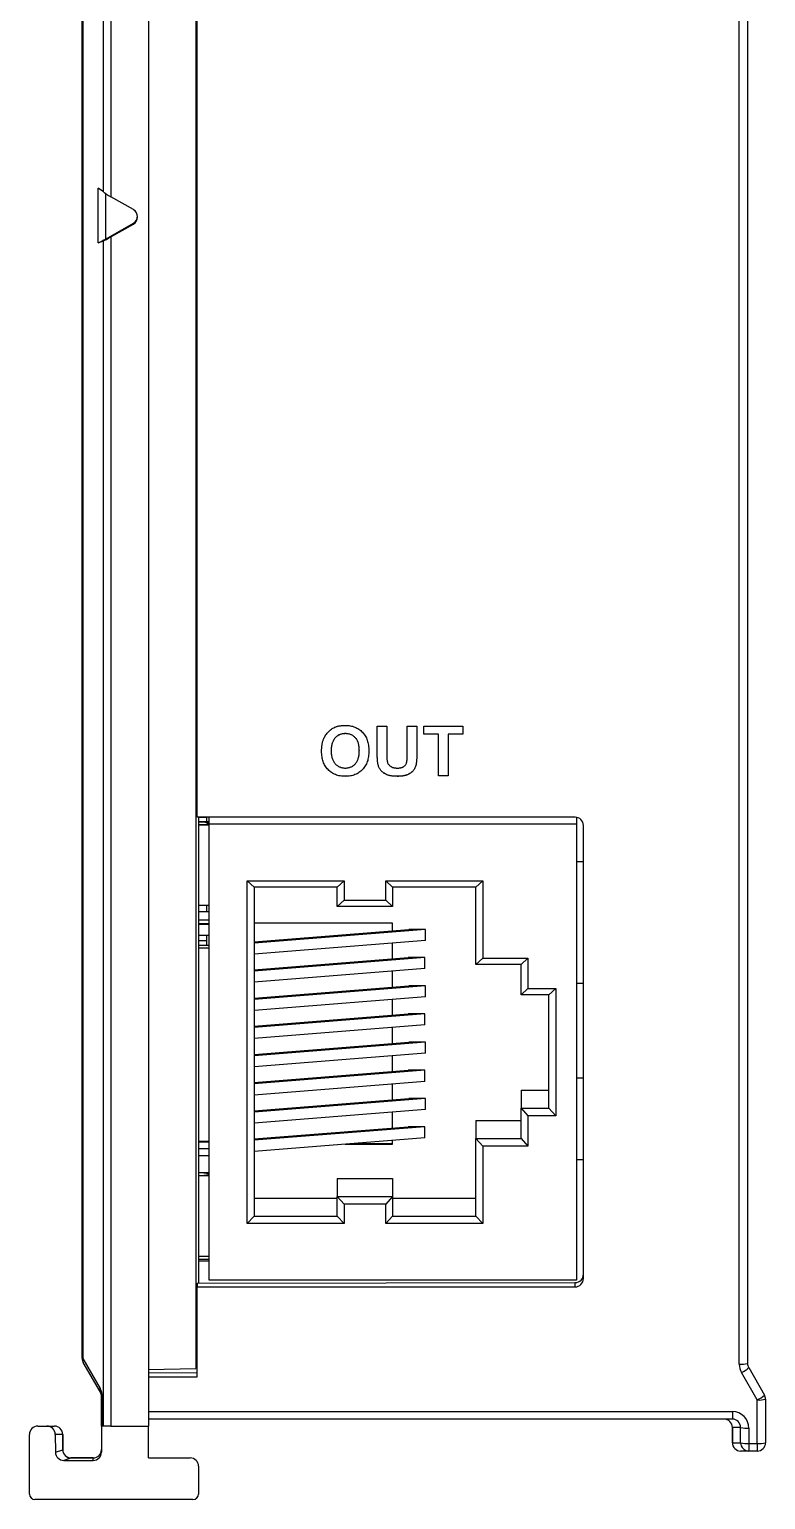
# Model space of a CAD drawing. Header units: millimetres. Extents: x 195 to 221, y 165 to 271.
# Drawn here: x 194.7 to 221.2, y 164.8 to 217.8 of the extents above; entities that cross this region are included whole.
import ezdxf

# ---------------------------------------------------------------- set-up
doc = ezdxf.new("R2010")
doc.units = ezdxf.units.MM

msp = doc.modelspace()

# ---------------------------------------------------------------- linework, layer by layer
at = {"color": 7, "linetype": 'Continuous', "lineweight": 25}
for p, q in [((196.589, 169.912), (196.589, 235.633)), ((196.617, 235.622), (196.617, 169.901)), ((197.358, 211.958), (197.358, 235.483)), ((197.63, 235.468), (197.63, 211.786)), ((198.989, 235.468), (198.989, 167.469)), ((200.739, 189.421), (200.739, 234.279)), ((220.289, 169.699), (220.289, 234.279)), ((220.589, 234.305), (220.589, 169.725)), ((200.689, 233.764), (200.689, 169.546)), ((197.358, 211.958), (197.175, 212.098)), ((197.175, 210.126), (197.175, 212.098)), ((198.439, 211.321), (197.63, 211.786)), ((197.436, 210.261), (198.439, 210.835)), ((197.63, 210.338), (198.439, 210.803)), ((198.439, 210.803), (198.439, 210.835)), ((197.175, 210.126), (197.358, 210.197)), ((197.358, 167.469), (197.358, 210.197)), ((197.63, 210.338), (197.63, 167.469)), ((206.081, 192.431), (206.081, 192.431)), ((207.232, 192.706), (207.578, 192.706)), ((207.232, 191.755), (207.232, 192.706)), ((207.578, 192.706), (207.578, 191.734)), ((208.315, 192.706), (208.661, 192.706)), ((208.315, 191.713), (208.315, 192.706)), ((208.661, 192.706), (208.661, 191.769)), ((208.914, 192.706), (210.32, 192.706)), ((208.914, 192.408), (208.914, 192.706)), ((209.445, 192.408), (208.914, 192.408)), ((209.445, 192.408), (208.914, 192.408)), ((209.445, 190.915), (209.445, 192.408)), ((209.445, 192.408), (209.445, 192.408)), ((210.32, 192.408), (209.79, 192.408)), ((209.79, 192.408), (209.79, 190.915)), ((210.32, 192.408), (209.79, 192.408)), ((209.79, 192.408), (209.79, 192.408)), ((210.32, 192.706), (210.32, 192.408)), ((205.572, 191.813), (205.572, 191.812)), ((206.586, 191.818), (206.586, 191.817)), ((206.082, 190.893), (206.082, 190.892)), ((207.267, 191.303), (207.267, 191.302)), ((207.968, 190.893), (207.968, 190.892)), ((209.79, 190.916), (209.445, 190.916)), ((209.79, 190.915), (209.445, 190.915)), ((214.369, 189.421), (200.739, 189.421)), ((200.789, 189.421), (200.789, 172.623)), ((200.789, 189.419), (201.089, 189.419)), ((200.789, 189.264), (201.169, 189.264)), ((201.169, 189.419), (201.089, 189.419)), ((201.089, 189.264), (201.089, 189.419)), ((201.169, 189.166), (201.169, 189.421)), ((214.419, 189.417), (214.419, 189.166)), ((201.169, 189.137), (200.789, 189.137)), ((214.419, 189.166), (201.169, 189.166)), ((201.169, 172.732), (201.169, 189.166)), ((214.419, 189.166), (214.419, 172.732)), ((214.669, 172.784), (214.669, 189.122)), ((214.419, 187.819), (214.669, 187.819)), ((202.539, 187.129), (206.039, 187.129)), ((202.539, 174.769), (202.539, 187.129)), ((202.539, 187.129), (202.789, 186.902)), ((206.039, 187.129), (205.789, 186.902)), ((206.039, 187.129), (206.039, 186.427)), ((207.539, 187.129), (211.039, 187.129)), ((207.539, 186.427), (207.539, 187.129)), ((207.539, 187.129), (207.789, 186.902)), ((211.039, 187.129), (210.789, 186.902)), ((211.039, 187.129), (211.039, 184.335)), ((205.789, 186.902), (202.789, 186.902)), ((202.789, 186.902), (202.789, 175.04)), ((205.789, 186.2), (205.789, 186.902)), ((210.789, 186.902), (207.789, 186.902)), ((207.789, 186.902), (207.789, 186.2)), ((210.789, 184.108), (210.789, 186.902)), ((200.789, 186.248), (201.169, 186.248)), ((201.089, 186.019), (201.089, 186.248)), ((206.039, 186.427), (205.789, 186.2)), ((207.789, 186.2), (205.789, 186.2)), ((206.039, 186.427), (207.539, 186.427)), ((207.539, 186.427), (207.789, 186.2)), ((200.789, 186.019), (201.089, 186.019)), ((200.789, 185.719), (201.169, 185.719)), ((200.789, 185.59), (201.169, 185.59)), ((201.169, 185.554), (200.789, 185.554)), ((201.089, 186.019), (201.169, 186.019)), ((207.789, 185.603), (202.789, 185.603)), ((207.789, 185.327), (207.789, 185.603)), ((201.169, 185.156), (200.789, 185.156)), ((201.089, 184.792), (201.089, 185.156)), ((208.979, 185.374), (202.789, 184.882)), ((202.789, 184.93), (208.377, 185.374)), ((208.979, 184.975), (202.789, 184.484)), ((208.979, 185.374), (208.377, 185.374)), ((208.979, 184.975), (208.979, 185.374)), ((200.789, 184.969), (201.089, 184.969)), ((201.169, 184.792), (200.789, 184.792)), ((201.169, 184.703), (200.789, 184.703)), ((207.789, 184.313), (207.789, 184.881)), ((208.952, 184.358), (202.789, 183.866)), ((202.789, 183.914), (208.351, 184.358)), ((208.952, 183.96), (202.789, 183.468)), ((208.952, 184.358), (208.351, 184.358)), ((208.952, 183.96), (208.952, 184.358)), ((211.039, 184.335), (210.789, 184.108)), ((212.419, 184.108), (210.789, 184.108)), ((211.039, 184.335), (212.669, 184.335)), ((212.419, 184.108), (212.669, 184.335)), ((212.419, 183.013), (212.419, 184.108)), ((212.669, 184.335), (212.669, 183.24)), ((207.789, 183.295), (207.789, 183.867)), ((214.669, 183.419), (214.419, 183.419)), ((208.979, 183.342), (202.789, 182.851)), ((202.789, 182.898), (208.377, 183.342)), ((208.979, 182.944), (202.789, 182.452)), ((208.979, 183.342), (208.377, 183.342)), ((208.979, 182.944), (208.979, 183.342)), ((212.419, 183.013), (212.669, 183.24)), ((213.419, 183.013), (212.419, 183.013)), ((212.669, 183.24), (213.669, 183.24)), ((213.419, 183.013), (213.669, 183.24)), ((213.419, 178.929), (213.419, 183.013)), ((213.669, 183.24), (213.669, 178.658)), ((208.952, 182.326), (202.789, 181.835)), ((202.789, 181.883), (208.351, 182.326)), ((207.789, 182.281), (207.789, 182.849)), ((208.952, 182.326), (208.351, 182.326)), ((208.952, 181.928), (208.952, 182.326)), ((208.952, 181.928), (202.789, 181.436)), ((207.789, 181.264), (207.789, 181.835)), ((208.979, 181.31), (202.789, 180.819)), ((202.789, 180.867), (208.377, 181.31)), ((208.979, 181.31), (208.377, 181.31)), ((208.979, 180.912), (208.979, 181.31)), ((208.979, 180.912), (202.789, 180.42)), ((207.789, 180.249), (207.789, 180.817)), ((202.789, 179.851), (208.351, 180.294)), ((208.952, 180.294), (202.789, 179.803)), ((208.952, 180.294), (208.351, 180.294)), ((208.952, 179.896), (208.952, 180.294)), ((208.952, 179.896), (202.789, 179.404)), ((207.789, 179.232), (207.789, 179.803)), ((214.419, 180.019), (214.669, 180.019)), ((208.979, 179.278), (202.789, 178.787)), ((202.789, 178.835), (208.377, 179.278)), ((208.979, 179.278), (208.377, 179.278)), ((208.979, 178.88), (208.979, 179.278)), ((212.419, 179.577), (213.419, 179.577)), ((212.419, 179.577), (212.419, 178.929)), ((208.979, 178.88), (202.789, 178.388)), ((207.789, 178.218), (207.789, 178.785)), ((212.419, 178.929), (213.419, 178.929)), ((212.419, 178.929), (212.669, 178.658)), ((212.419, 177.834), (212.419, 178.929)), ((212.669, 178.658), (212.669, 177.562)), ((213.669, 178.658), (212.669, 178.658)), ((213.419, 178.929), (213.669, 178.658)), ((202.789, 177.819), (208.351, 178.262)), ((208.952, 178.262), (202.789, 177.771)), ((208.952, 178.262), (208.351, 178.262)), ((208.952, 177.864), (208.952, 178.262)), ((210.789, 178.482), (212.419, 178.482)), ((210.789, 178.482), (210.789, 177.834)), ((201.169, 177.731), (200.789, 177.731)), ((200.799, 177.691), (200.789, 177.691)), ((200.799, 177.731), (200.799, 177.691)), ((200.799, 177.719), (201.169, 177.719)), ((208.952, 177.864), (202.789, 177.373)), ((206.079, 177.635), (207.789, 177.635)), ((206.303, 177.653), (207.789, 177.653)), ((207.789, 177.635), (207.789, 177.771)), ((210.789, 177.834), (212.419, 177.834)), ((210.789, 177.834), (211.039, 177.562)), ((210.789, 175.04), (210.789, 177.834)), ((211.039, 177.562), (211.039, 174.769)), ((212.669, 177.562), (211.039, 177.562)), ((212.419, 177.834), (212.669, 177.562)), ((200.789, 177.476), (201.169, 177.476)), ((201.169, 177.208), (200.789, 177.208)), ((214.669, 177.069), (214.419, 177.069)), ((200.789, 176.614), (201.169, 176.614)), ((201.169, 176.487), (200.789, 176.487)), ((205.789, 176.39), (207.789, 176.39)), ((205.789, 176.39), (205.789, 175.742)), ((207.789, 176.39), (207.789, 175.742)), ((202.789, 175.688), (205.789, 175.688)), ((205.789, 175.742), (207.789, 175.742)), ((206.039, 175.471), (205.789, 175.742)), ((205.789, 175.04), (205.789, 175.742)), ((206.039, 175.471), (206.039, 174.769)), ((207.539, 175.471), (206.039, 175.471)), ((207.789, 175.742), (207.539, 175.471)), ((207.539, 174.769), (207.539, 175.471)), ((207.789, 175.742), (207.789, 175.04)), ((207.789, 175.688), (210.789, 175.688)), ((202.539, 174.769), (202.789, 175.04)), ((202.789, 175.04), (205.789, 175.04)), ((206.039, 174.769), (205.789, 175.04)), ((207.789, 175.04), (207.539, 174.769)), ((207.789, 175.04), (210.789, 175.04)), ((210.789, 175.04), (211.039, 174.769)), ((206.039, 174.769), (202.539, 174.769)), ((211.039, 174.769), (207.539, 174.769)), ((200.789, 173.599), (201.169, 173.599)), ((200.789, 173.487), (201.169, 173.487)), ((201.169, 173.411), (200.789, 173.411)), ((200.739, 172.623), (214.369, 172.643)), ((200.739, 172.623), (200.739, 172.485)), ((200.739, 169.247), (200.739, 172.485)), ((200.739, 172.485), (214.369, 172.485)), ((214.419, 172.732), (201.169, 172.732)), ((214.369, 172.485), (214.369, 172.643)), ((196.617, 169.901), (197.237, 168.827)), ((197.249, 168.688), (196.629, 169.762)), ((200.739, 169.919), (200.689, 169.919)), ((198.989, 169.514), (200.689, 169.546)), ((200.739, 169.384), (198.989, 169.381)), ((198.989, 169.247), (200.739, 169.247)), ((220.939, 168.412), (220.369, 169.399)), ((220.629, 169.575), (221.199, 168.588)), ((197.289, 167.469), (197.289, 168.538)), ((197.317, 168.527), (197.317, 167.469)), ((220.939, 166.843), (220.939, 168.412)), ((221.239, 168.438), (221.239, 166.869)), ((198.989, 167.993), (220.039, 167.993)), ((220.039, 167.719), (198.989, 167.719)), ((220.039, 167.993), (220.039, 167.719)), ((194.689, 165.019), (194.689, 167.169)), ((194.989, 167.469), (195.322, 167.469)), ((195.322, 167.469), (195.589, 167.469)), ((195.889, 167.169), (195.624, 167.169)), ((195.624, 167.169), (195.627, 166.531)), ((195.889, 166.618), (195.889, 167.169)), ((195.889, 167.169), (195.889, 167.169)), ((195.889, 167.169), (195.889, 166.619)), ((197.317, 167.469), (197.289, 167.469)), ((197.289, 167.469), (197.289, 166.531)), ((197.358, 167.469), (197.317, 167.469)), ((197.63, 167.469), (197.358, 167.469)), ((197.63, 167.469), (198.989, 167.469)), ((198.989, 166.319), (198.989, 167.469)), ((220.04, 167.419), (220.039, 167.419)), ((220.039, 166.869), (220.039, 167.419)), ((220.337, 167.419), (220.04, 167.419)), ((220.04, 167.419), (220.04, 166.869)), ((220.339, 167.419), (220.337, 167.419)), ((220.337, 166.869), (220.337, 167.419)), ((220.339, 166.869), (220.339, 167.419)), ((220.639, 167.393), (220.639, 166.843)), ((195.627, 166.531), (195.889, 166.618)), ((195.889, 166.619), (195.889, 166.619)), ((220.04, 166.869), (220.039, 166.869)), ((220.04, 166.869), (220.337, 166.869)), ((220.339, 166.869), (220.337, 166.869)), ((220.636, 166.569), (220.339, 166.569)), ((220.636, 166.569), (220.639, 166.569)), ((220.639, 166.843), (220.939, 166.843)), ((220.639, 166.843), (220.639, 166.569)), ((220.939, 166.569), (220.639, 166.569)), ((220.939, 166.843), (220.939, 166.569)), ((196.188, 166.318), (195.928, 166.232)), ((195.928, 166.232), (196.989, 166.232)), ((196.989, 166.319), (196.189, 166.319)), ((196.189, 166.319), (196.189, 166.319)), ((196.189, 166.319), (196.989, 166.319)), ((196.989, 166.232), (196.989, 166.319)), ((196.989, 166.319), (196.989, 166.319)), ((198.989, 166.319), (200.489, 166.319)), ((200.789, 166.019), (200.789, 165.019)), ((200.589, 164.819), (194.889, 164.819))]:
    msp.add_line(p, q, dxfattribs=at)
at = {"color": 8, "linetype": 'Continuous', "lineweight": 25}
for p, q in [((200.739, 216.76), (200.689, 216.76)), ((197.436, 211.904), (197.436, 210.261)), ((200.689, 171.744), (200.739, 171.744))]:
    msp.add_line(p, q, dxfattribs=at)
at = {"color": 7, "linetype": 'Continuous', "lineweight": 25}
for centre, radius, start, end in [((198.291, 211.062), 0.298, 299.8273, 60.1727), ((200.845, 188.049), 1.195, 74.2832, 92.693), ((214.369, 189.121), 0.299, 0.1094, 90.1093), ((200.881, 190.04), 0.888, 264.0769, 288.9468), ((200.845, 175.4), 1.196, 74.2843, 92.6913), ((200.881, 177.391), 0.888, 264.0775, 288.9468), ((214.369, 172.785), 0.299, 269.8917, 359.8904), ((196.616, 169.939), 0.0383, 225.3002, 271.7794), ((196.889, 169.912), 0.3, 180, 210), ((196.784, 169.845), 0.176, 161.5995, 208.3418), ((220.363, 170.579), 0.883, 265.1679, 284.7946), ((220.889, 169.699), 0.6, 180, 210), ((220.889, 169.725), 0.3, 180, 210), ((219.905, 170.363), 1.07, 295.7063, 312.5674), ((197.403, 168.772), 0.176, 161.6, 208.3413), ((196.717, 168.527), 0.6, 0, 30), ((196.989, 168.538), 0.3, 0, 30), ((220.475, 169.377), 1.071, 295.7065, 312.5672), ((220.939, 168.438), 0.3, 360, 30), ((197.316, 168.566), 0.0383, 225.2999, 271.781), ((221.013, 169.292), 0.883, 265.166, 284.7951), ((219.739, 167.419), 0.3, 0, 90), ((219.741, 167.42), 0.299, 359.8585, 89.8569), ((220.039, 167.393), 0.6, 0, 90), ((220.039, 167.419), 0.3, 0, 90), ((220.038, 167.42), 0.299, 359.8584, 89.857), ((194.989, 167.169), 0.3, 90, 180), ((195.589, 167.169), 0.3, 359.9649, 89.9641), ((195.589, 167.169), 0.3, 0, 90), ((220.564, 168.273), 0.883, 255.2031, 274.8343), ((196.189, 166.619), 0.3, 180.0231, 269.9665), ((196.189, 166.619), 0.3, 179.9987, 269.9997), ((196.189, 166.619), 0.3, 180, 270), ((196.189, 166.619), 0.3, 180.0244, 269.9117), ((196.989, 166.619), 0.3, 269.9968, 359.9958), ((196.989, 166.619), 0.3, 270, 0), ((220.339, 166.869), 0.3, 180, 270), ((220.34, 166.868), 0.299, 179.8575, 269.8571), ((220.637, 166.868), 0.299, 179.8575, 269.8572), ((220.564, 167.723), 0.883, 255.2054, 274.832), ((220.639, 166.869), 0.3, 180, 270), ((221.013, 167.723), 0.883, 265.1679, 284.7947), ((220.939, 166.869), 0.3, 270, 360), ((200.489, 166.019), 0.3, 0, 90), ((194.889, 165.019), 0.2, 180, 270), ((200.589, 165.019), 0.2, 270, 0)]:
    msp.add_arc(centre, radius, start, end, dxfattribs=at)
for centre, major_axis, ratio, start_param, end_param in [((197.63, 211.812), (0.3, -0.173), 0.065398, 3.615736, 4.7502), ((198.289, 211.094), (0.283, -0.1), 0.99513, 5.57254, 6.619738), ((197.447, 210.293), (0.3, 0.173), 0.065398, 3.540114, 4.639671), ((197.63, 210.364), (0.3, 0.173), 0.065398, 3.540114, 4.674578), ((214.369, 172.942), (0.295, 0.057), 0.995902, 4.522609, 6.093405), ((195.323, 167.169), (0.24, -0.181), 0.995464, 0.647407, 2.218203), ((195.927, 166.531), (0.268, -0.136), 0.995641, 3.614774, 5.184738), ((195.589, 166.619), (0.3, 0), 0.033333, 6.233227, 6.258193), ((196.989, 166.531), (0.3, 0), 0.998683, 4.712389, 6.283185), ((195.589, 166.319), (0.6, 0), 0.016667, 6.233227, 6.258193)]:
    msp.add_ellipse(centre, major_axis=major_axis, ratio=ratio, start_param=start_param, end_param=end_param, dxfattribs=at)
for points, knots in [([(205.307, 192.255), (205.317, 192.277), (205.338, 192.322), (205.377, 192.385), (205.421, 192.444), (205.47, 192.499), (205.522, 192.55), (205.578, 192.593), (205.636, 192.631), (205.678, 192.649), (205.698, 192.659)], [0, 0, 0, 0, 0.128922, 0.256327, 0.384645, 0.513589, 0.640961, 0.763921, 0.883101, 1, 1, 1, 1]), ([(206.081, 192.431), (206.063, 192.431), (206.026, 192.43), (205.973, 192.423), (205.922, 192.411), (205.874, 192.394), (205.829, 192.372), (205.787, 192.345), (205.748, 192.314), (205.711, 192.277), (205.678, 192.236), (205.65, 192.19), (205.626, 192.139), (205.606, 192.083), (205.591, 192.022), (205.58, 191.957), (205.573, 191.886), (205.573, 191.838), (205.572, 191.813)], [0, 0, 0, 0, 0.061375, 0.120058, 0.176955, 0.232008, 0.287027, 0.341454, 0.39662, 0.453121, 0.51082, 0.570319, 0.63207, 0.697128, 0.766012, 0.839041, 0.916898, 1, 1, 1, 1]), ([(206.081, 192.431), (206.063, 192.43), (206.026, 192.429), (205.973, 192.422), (205.922, 192.41), (205.874, 192.393), (205.829, 192.371), (205.787, 192.344), (205.748, 192.313), (205.711, 192.277), (205.678, 192.236), (205.65, 192.189), (205.626, 192.138), (205.606, 192.082), (205.591, 192.022), (205.58, 191.956), (205.573, 191.885), (205.573, 191.837), (205.572, 191.812)], [0, 0, 0, 0, 0.061375, 0.120058, 0.176955, 0.232008, 0.287027, 0.341454, 0.39662, 0.453121, 0.51082, 0.570319, 0.63207, 0.697128, 0.766012, 0.839041, 0.916898, 1, 1, 1, 1]), ([(205.698, 192.659), (205.712, 192.664), (205.74, 192.676), (205.783, 192.69), (205.829, 192.702), (205.875, 192.712), (205.923, 192.719), (205.973, 192.725), (206.024, 192.728), (206.059, 192.729), (206.077, 192.729)], [0, 0, 0, 0, 0.115824, 0.23411, 0.354106, 0.476628, 0.602521, 0.731466, 0.863531, 1, 1, 1, 1]), ([(206.077, 192.729), (206.108, 192.728), (206.17, 192.727), (206.261, 192.716), (206.346, 192.697), (206.426, 192.669), (206.502, 192.635), (206.573, 192.593), (206.639, 192.543), (206.7, 192.486), (206.755, 192.422), (206.803, 192.352), (206.843, 192.276), (206.876, 192.194), (206.901, 192.106), (206.919, 192.012), (206.93, 191.912), (206.932, 191.843), (206.932, 191.808)], [0, 0, 0, 0, 0.06654, 0.13022, 0.191362, 0.250596, 0.30863, 0.366331, 0.424068, 0.482723, 0.541892, 0.601416, 0.661683, 0.723504, 0.787984, 0.855208, 0.925639, 1, 1, 1, 1]), ([(206.586, 191.818), (206.586, 191.843), (206.585, 191.891), (206.579, 191.961), (206.568, 192.026), (206.553, 192.087), (206.534, 192.142), (206.51, 192.193), (206.482, 192.239), (206.449, 192.279), (206.413, 192.315), (206.374, 192.346), (206.332, 192.373), (206.288, 192.394), (206.24, 192.411), (206.189, 192.423), (206.136, 192.43), (206.1, 192.431), (206.081, 192.431)], [0, 0, 0, 0, 0.083271, 0.161262, 0.234331, 0.303298, 0.367916, 0.429919, 0.488937, 0.54647, 0.602793, 0.657465, 0.71205, 0.766554, 0.822225, 0.879123, 0.938206, 1, 1, 1, 1]), ([(206.586, 191.817), (206.586, 191.842), (206.585, 191.89), (206.579, 191.96), (206.568, 192.026), (206.553, 192.086), (206.534, 192.141), (206.51, 192.192), (206.482, 192.238), (206.449, 192.278), (206.413, 192.314), (206.374, 192.346), (206.332, 192.372), (206.288, 192.394), (206.24, 192.41), (206.189, 192.422), (206.136, 192.429), (206.1, 192.43), (206.081, 192.431)], [0, 0, 0, 0, 0.083271, 0.161262, 0.234331, 0.303298, 0.367916, 0.429919, 0.488937, 0.54647, 0.602793, 0.657465, 0.71205, 0.766554, 0.822225, 0.879123, 0.938206, 1, 1, 1, 1]), ([(205.227, 191.8), (205.227, 191.822), (205.227, 191.865), (205.231, 191.929), (205.237, 191.99), (205.246, 192.049), (205.257, 192.104), (205.271, 192.157), (205.287, 192.207), (205.3, 192.239), (205.307, 192.255)], [0, 0, 0, 0, 0.142626, 0.280099, 0.411798, 0.538154, 0.660002, 0.777042, 0.890637, 1, 1, 1, 1]), ([(206.082, 190.893), (206.05, 190.894), (205.988, 190.895), (205.897, 190.906), (205.811, 190.925), (205.73, 190.952), (205.654, 190.986), (205.583, 191.028), (205.517, 191.077), (205.457, 191.134), (205.402, 191.197), (205.356, 191.267), (205.315, 191.342), (205.283, 191.423), (205.257, 191.509), (205.24, 191.601), (205.228, 191.699), (205.227, 191.766), (205.227, 191.801)], [0, 0, 0, 0, 0.067555, 0.132224, 0.19408, 0.253925, 0.312527, 0.370537, 0.428356, 0.487097, 0.546163, 0.605433, 0.665483, 0.72697, 0.790718, 0.857154, 0.926601, 1, 1, 1, 1]), ([(206.082, 190.892), (206.05, 190.893), (205.988, 190.894), (205.897, 190.906), (205.811, 190.925), (205.73, 190.951), (205.654, 190.985), (205.583, 191.027), (205.517, 191.076), (205.457, 191.133), (205.402, 191.196), (205.356, 191.266), (205.315, 191.341), (205.283, 191.422), (205.257, 191.508), (205.24, 191.6), (205.228, 191.698), (205.227, 191.765), (205.227, 191.8)], [0, 0, 0, 0, 0.067555, 0.132224, 0.19408, 0.253925, 0.312527, 0.370537, 0.428356, 0.487097, 0.546163, 0.605433, 0.665483, 0.72697, 0.790718, 0.857154, 0.926601, 1, 1, 1, 1]), ([(205.572, 191.812), (205.573, 191.787), (205.573, 191.739), (205.58, 191.669), (205.591, 191.604), (205.607, 191.544), (205.627, 191.488), (205.652, 191.436), (205.681, 191.389), (205.715, 191.348), (205.752, 191.311), (205.792, 191.279), (205.834, 191.251), (205.879, 191.229), (205.926, 191.212), (205.976, 191.199), (206.028, 191.192), (206.063, 191.191), (206.081, 191.191)], [0, 0, 0, 0, 0.082097, 0.158979, 0.231779, 0.300627, 0.365962, 0.428378, 0.4891, 0.54829, 0.606037, 0.662131, 0.717441, 0.772225, 0.827163, 0.882835, 0.94047, 1, 1, 1, 1]), ([(206.081, 191.191), (206.099, 191.191), (206.135, 191.192), (206.187, 191.199), (206.236, 191.212), (206.283, 191.229), (206.327, 191.251), (206.369, 191.278), (206.409, 191.31), (206.446, 191.347), (206.479, 191.388), (206.508, 191.435), (206.532, 191.487), (206.552, 191.544), (206.568, 191.605), (206.578, 191.671), (206.585, 191.742), (206.586, 191.791), (206.586, 191.817)], [0, 0, 0, 0, 0.059322, 0.116755, 0.172136, 0.226881, 0.280766, 0.335336, 0.390928, 0.447913, 0.506402, 0.566704, 0.629258, 0.695109, 0.764382, 0.838031, 0.916611, 1, 1, 1, 1]), ([(206.932, 191.809), (206.932, 191.774), (206.93, 191.706), (206.919, 191.607), (206.902, 191.514), (206.876, 191.426), (206.844, 191.344), (206.803, 191.269), (206.756, 191.198), (206.702, 191.135), (206.642, 191.078), (206.576, 191.029), (206.506, 190.986), (206.43, 190.952), (206.35, 190.925), (206.265, 190.906), (206.175, 190.895), (206.113, 190.894), (206.082, 190.893)], [0, 0, 0, 0, 0.074278, 0.144606, 0.211667, 0.275783, 0.337863, 0.39825, 0.45762, 0.516768, 0.57539, 0.6331, 0.690914, 0.749047, 0.808298, 0.869542, 0.933334, 1, 1, 1, 1]), ([(206.932, 191.808), (206.932, 191.773), (206.93, 191.705), (206.919, 191.606), (206.902, 191.513), (206.876, 191.425), (206.844, 191.343), (206.803, 191.268), (206.756, 191.198), (206.702, 191.134), (206.642, 191.077), (206.576, 191.028), (206.506, 190.985), (206.43, 190.951), (206.35, 190.925), (206.265, 190.906), (206.175, 190.894), (206.113, 190.893), (206.082, 190.892)], [0, 0, 0, 0, 0.074278, 0.144606, 0.211667, 0.275783, 0.337863, 0.39825, 0.45762, 0.516768, 0.57539, 0.6331, 0.690914, 0.749047, 0.808298, 0.869542, 0.933334, 1, 1, 1, 1]), ([(207.267, 191.302), (207.264, 191.316), (207.258, 191.344), (207.251, 191.389), (207.245, 191.439), (207.241, 191.493), (207.237, 191.552), (207.234, 191.616), (207.232, 191.684), (207.232, 191.73), (207.232, 191.755)], [0, 0, 0, 0, 0.091009, 0.191694, 0.301428, 0.421825, 0.551546, 0.69059, 0.840572, 1, 1, 1, 1]), ([(207.267, 191.303), (207.264, 191.317), (207.258, 191.345), (207.251, 191.39), (207.245, 191.44), (207.241, 191.494), (207.237, 191.553), (207.234, 191.616), (207.232, 191.684), (207.232, 191.731), (207.232, 191.755)], [0, 0, 0, 0, 0.091009, 0.191694, 0.301428, 0.421825, 0.551546, 0.69059, 0.840572, 1, 1, 1, 1]), ([(207.578, 191.734), (207.578, 191.716), (207.578, 191.681), (207.578, 191.63), (207.579, 191.585), (207.581, 191.545), (207.583, 191.51), (207.585, 191.48), (207.588, 191.456), (207.59, 191.441), (207.592, 191.434)], [0, 0, 0, 0, 0.183825, 0.350939, 0.501381, 0.63401, 0.751139, 0.850563, 0.933476, 1, 1, 1, 1]), ([(207.592, 191.434), (207.596, 191.417), (207.606, 191.382), (207.631, 191.334), (207.665, 191.292), (207.7, 191.262), (207.731, 191.241), (207.757, 191.228), (207.786, 191.216), (207.816, 191.207), (207.848, 191.199), (207.883, 191.195), (207.919, 191.191), (207.944, 191.191), (207.957, 191.191)], [0, 0, 0, 0, 0.114743, 0.225944, 0.336553, 0.451505, 0.51108, 0.572546, 0.635866, 0.701908, 0.770586, 0.84345, 0.919606, 1, 1, 1, 1]), ([(207.957, 191.191), (207.97, 191.191), (207.995, 191.191), (208.032, 191.194), (208.066, 191.199), (208.098, 191.206), (208.127, 191.214), (208.154, 191.225), (208.178, 191.238), (208.207, 191.258), (208.237, 191.285), (208.267, 191.323), (208.288, 191.364), (208.298, 191.402), (208.303, 191.434), (208.306, 191.463), (208.309, 191.496), (208.311, 191.532), (208.313, 191.572), (208.314, 191.616), (208.315, 191.663), (208.315, 191.696), (208.315, 191.713)], [0, 0, 0, 0, 0.0518438, 0.1009388, 0.1465423, 0.1897421, 0.2302802, 0.2685962, 0.3050932, 0.3399642, 0.4065545, 0.4691359, 0.5298668, 0.5911018, 0.6246296, 0.6632597, 0.7070945, 0.7556756, 0.808993, 0.8675525, 0.9313797, 1, 1, 1, 1]), ([(208.661, 191.77), (208.661, 191.744), (208.661, 191.695), (208.659, 191.623), (208.657, 191.558), (208.654, 191.498), (208.65, 191.444), (208.645, 191.396), (208.639, 191.354), (208.63, 191.307), (208.615, 191.253), (208.591, 191.194), (208.561, 191.14), (208.524, 191.091), (208.481, 191.048), (208.431, 191.009), (208.374, 190.975), (208.323, 190.951), (208.278, 190.934), (208.241, 190.923), (208.201, 190.914), (208.16, 190.906), (208.115, 190.9), (208.068, 190.896), (208.019, 190.893), (207.985, 190.893), (207.968, 190.893)], [0, 0, 0, 0, 0.058982, 0.113333, 0.163067, 0.208721, 0.249811, 0.286329, 0.318613, 0.346676, 0.397089, 0.445109, 0.491815, 0.537636, 0.583978, 0.631445, 0.68132, 0.733845, 0.76149, 0.790601, 0.821199, 0.85339, 0.887296, 0.923217, 0.960675, 1, 1, 1, 1]), ([(208.661, 191.769), (208.661, 191.743), (208.661, 191.694), (208.659, 191.622), (208.657, 191.557), (208.654, 191.497), (208.65, 191.443), (208.645, 191.395), (208.639, 191.353), (208.63, 191.306), (208.615, 191.252), (208.591, 191.193), (208.561, 191.139), (208.524, 191.091), (208.481, 191.047), (208.431, 191.008), (208.374, 190.974), (208.323, 190.95), (208.278, 190.933), (208.241, 190.922), (208.201, 190.913), (208.16, 190.905), (208.115, 190.899), (208.068, 190.895), (208.019, 190.892), (207.985, 190.892), (207.968, 190.892)], [0, 0, 0, 0, 0.058982, 0.113333, 0.163067, 0.208721, 0.249811, 0.286329, 0.318613, 0.346676, 0.397089, 0.445109, 0.491815, 0.537636, 0.583978, 0.631445, 0.68132, 0.733845, 0.76149, 0.790601, 0.821199, 0.85339, 0.887296, 0.923217, 0.960675, 1, 1, 1, 1]), ([(207.968, 190.893), (207.947, 190.893), (207.907, 190.894), (207.848, 190.896), (207.794, 190.901), (207.743, 190.907), (207.696, 190.915), (207.653, 190.925), (207.614, 190.938), (207.568, 190.955), (207.516, 190.982), (207.46, 191.018), (207.41, 191.059), (207.368, 191.104), (207.333, 191.152), (207.304, 191.201), (207.281, 191.251), (207.272, 191.286), (207.267, 191.303)], [0, 0, 0, 0, 0.070538, 0.136643, 0.19843, 0.255974, 0.309795, 0.359633, 0.405792, 0.448643, 0.528319, 0.60374, 0.675825, 0.745624, 0.812974, 0.877093, 0.939514, 1, 1, 1, 1]), ([(207.968, 190.892), (207.947, 190.892), (207.907, 190.893), (207.848, 190.895), (207.794, 190.9), (207.743, 190.906), (207.696, 190.914), (207.653, 190.924), (207.614, 190.937), (207.568, 190.954), (207.516, 190.981), (207.46, 191.018), (207.41, 191.058), (207.368, 191.103), (207.333, 191.151), (207.304, 191.2), (207.281, 191.25), (207.272, 191.285), (207.267, 191.302)], [0, 0, 0, 0, 0.070538, 0.136643, 0.19843, 0.255974, 0.309795, 0.359633, 0.405792, 0.448643, 0.528319, 0.60374, 0.675825, 0.745624, 0.812974, 0.877093, 0.939514, 1, 1, 1, 1])]:
    msp.add_open_spline(points, degree=3, knots=knots, dxfattribs=at)

doc.saveas('drawing.dxf')
